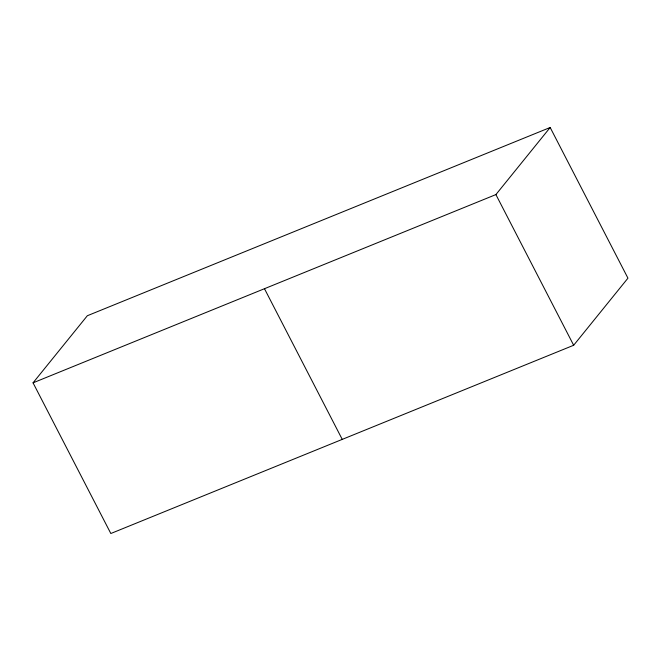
<?xml version="1.0" encoding="UTF-8"?>
<svg xmlns="http://www.w3.org/2000/svg" width="661" height="661" viewBox="0 0 661 661"><rect width="100%" height="100%" fill="white"/><g stroke="black" fill="none" stroke-linecap="round" stroke-linejoin="round"><path stroke-width="0.99" d="M33.05 382.835L87.335 315.735L550.175 127.49L627.95 278.165L573.665 345.265L110.825 533.51L33.05 382.835L495.899 194.582L550.175 127.49M495.899 194.582L573.665 345.265M264.474 288.708L342.241 439.383"/></g></svg>
